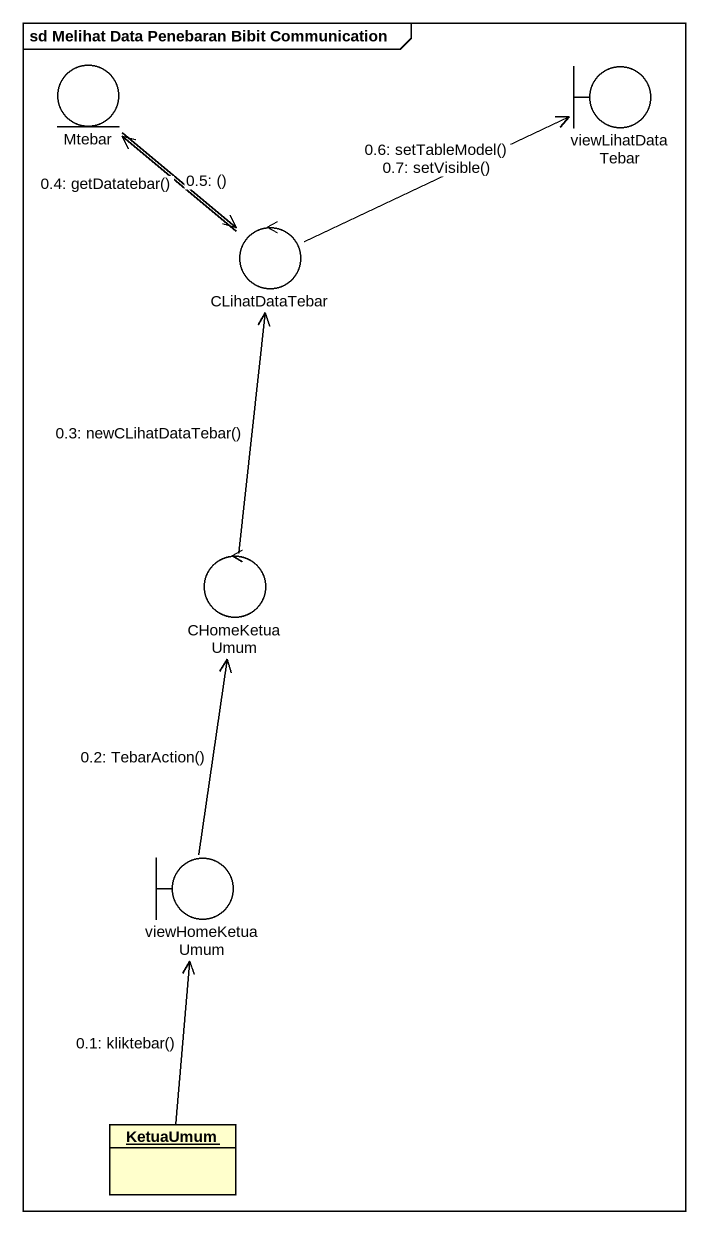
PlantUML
@startuml
mainframe sd Melihat Data Penebaran Bibit Communication
allowmixing
hide circle
hide empty members
entity Mtebar
boundary viewLihatDataTebar
control CLihatDataTebar
control CHomeKetuaUmum
boundary viewHomeKetuaUmum
object KetuaUmum
KetuaUmum -up-> viewHomeKetuaUmum : 0.1: kliktebar()
viewHomeKetuaUmum -up-> CHomeKetuaUmum : 0.2: TebarAction()
CHomeKetuaUmum -up-> CLihatDataTebar : 0.3: newCLihatDataTebar()
CLihatDataTebar -up-> Mtebar : 0.4: getDatatebar()
Mtebar --> CLihatDataTebar : 0.5: ()
CLihatDataTebar -right-> viewLihatDataTebar : 0.6: setTableModel()\n0.7: setVisible()
@enduml
